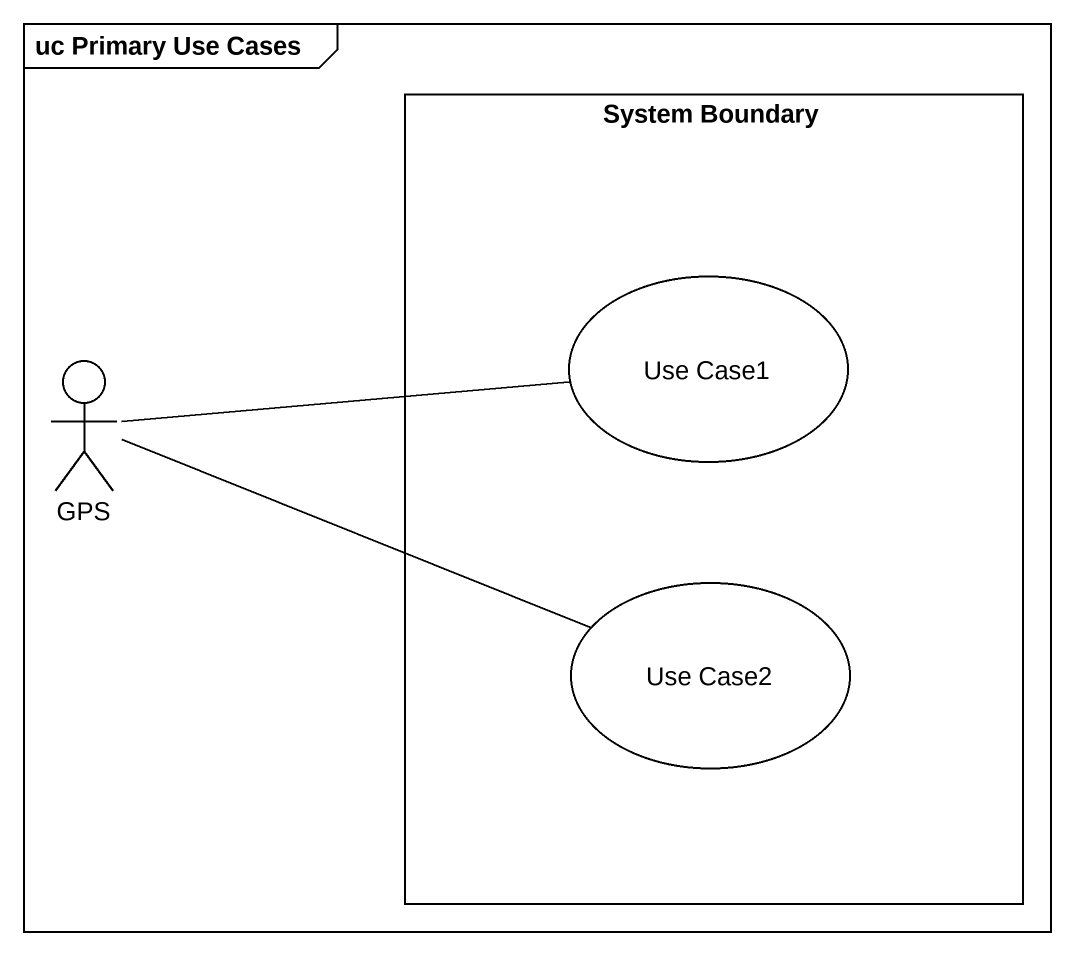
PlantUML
@startuml
mainframe uc Primary Use Cases
rectangle "System Boundary" as System_Boundary {
  usecase "Use Case1" as Use_Case1
  usecase "Use Case2" as Use_Case2
}
actor GPS
GPS -right- Use_Case1
GPS -right- Use_Case2
@enduml
